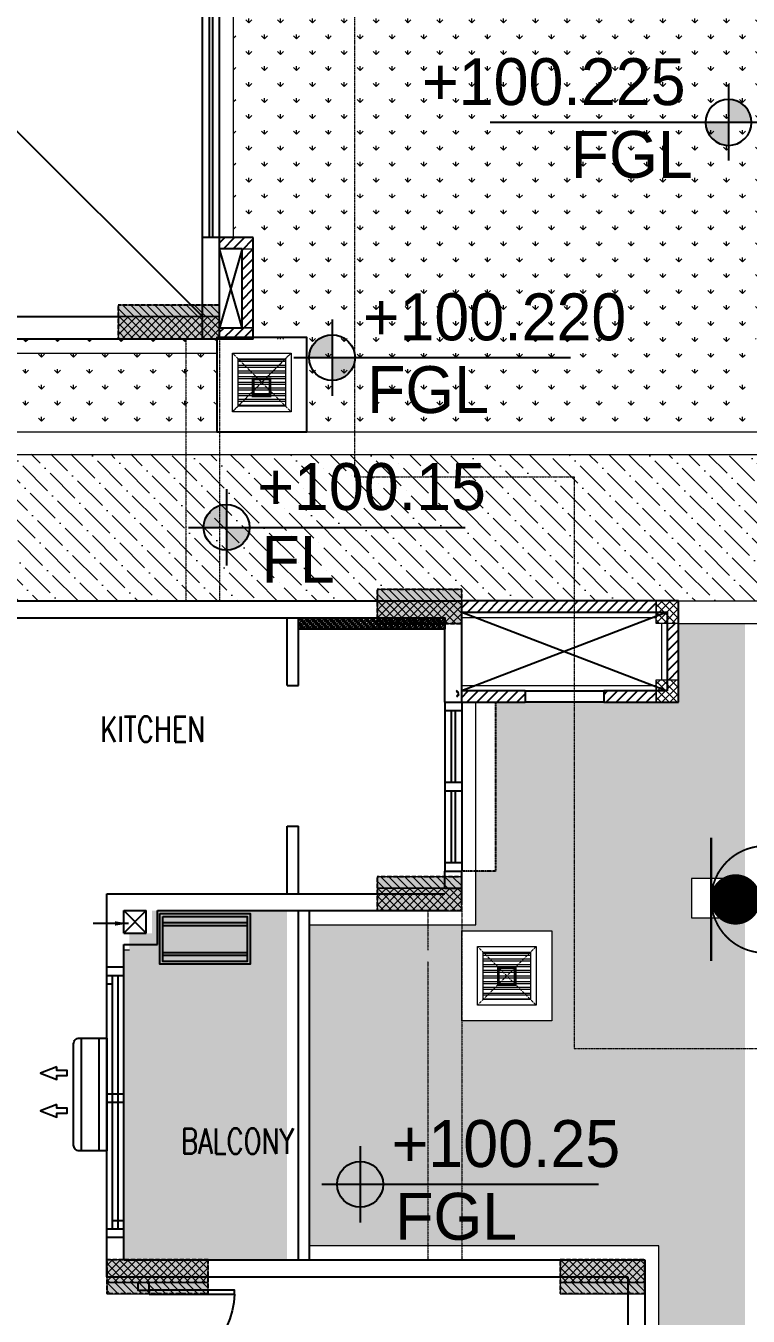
# Model space of a CAD drawing. Header units: millimetres. Extents: x 7964926 to 16080295, y -6277184 to -2986664.
# Drawn here: x 8086192 to 8092604, y -3108610 to -3097155 of the extents above; entities that cross this region are included whole.
import ezdxf

# ---------------------------------------------------------------- set-up
doc = ezdxf.new("R2010")
doc.units = ezdxf.units.MM
doc.header["$LTSCALE"] = 2000
doc.header["$MEASUREMENT"] = 0
for name, pattern in [('( Hidden )', [0.375, 0.25, -0.125]), ('1', [0, 0, 0]), ('AUDIT_D_181231162926-8', [0]), ('DASHED2', [0.375, 0.25, -0.125]), ('HIDDEN', [0.375, 0.25, -0.125])]:
    doc.linetypes.add(name, pattern=pattern)
for name, color, linetype in [('a-AC units', 7, 'Continuous'), ('a-arrow', 8, 'Continuous'), ('a-chajja', 2, 'HIDDEN'), ('a-col', 8, 'DASHED2'), ('a-cutout', 8, 'Continuous'), ('a-door', 8, 'Continuous'), ('a-ele 1', 8, 'Continuous'), ('a-hat col', 252, 'Continuous'), ('a-hatch', 8, 'Continuous'), ('a-hatch wall', 8, 'Continuous'), ('a-railing', 2, 'Continuous'), ('a-stair', 1, 'Continuous'), ('a-text m', 8, 'Continuous'), ('a-wall', 8, 'Continuous'), ('a-window', 8, 'Continuous'), ('L-FL', 7, 'Continuous'), ('PS$Bracket', 8, 'Continuous'), ('S - SECTION-SYB-100', 20, 'Continuous')]:
    doc.layers.add(name, color=color, linetype=linetype)
for name, color, linetype, lineweight in [('L - paving', 9, 'Continuous', 5), ('L-CHAMBERS', 50, 'Continuous', 5), ('L-CORECUT', 4, 'Continuous', 5), ('L-ELE 1', 24, 'Continuous', 20), ('L-ELE 2', 30, 'Continuous', 15), ('L-HATCH-1', 9, 'Continuous', 5), ('L-LIGHT FIXTURE', 6, 'AUDIT_D_181231162926-8', 18), ('L-Lighting', 6, 'Continuous', 35), ('L-Paver 400x400', 250, '1', 13), ('L-SHRUBS', 96, 'Continuous', 18), ('STR-Balcony', 250, 'Continuous', 15), ('STR-Capital', 8, 'Continuous', 15), ('STR-Column', 250, 'Continuous', 15), ('STR-Column Hatch', 250, 'Continuous', 15), ('STR-Podium Beam', 8, 'Continuous', 15), ('STR-RCC Up Stand', 250, 'Continuous', 15)]:
    doc.layers.add(name, color=color, linetype=linetype, lineweight=lineweight)
doc.styles.add('a-100 txt m', font='romans.shx', dxfattribs={"width": 0.75, "height": 300})
doc.styles.add('Century Gothic', font='GOTHIC.TTF')
doc.styles.add('romans', font='romans.shx', dxfattribs={"width": 0.75})
doc.styles.get("Standard").update_dxf_attribs({"font": 'romans.shx', "width": 0.75})
doc.dimstyles.new('a-100 dim s', dxfattribs={"dimscale": 200, "dimtxt": 1, "dimasz": 0.6, "dimexe": 0.4, "dimexo": 0.1, "dimgap": 0.5, "dimtad": 1, "dimdec": 0, "dimzin": 1, "dimdsep": 46, "dimtxsty": 'romans', "dimblk": 'ARCHTICK', "dimcen": 0.09, "dimclrd": 8, "dimclre": 8, "dimclrt": 2, "dimadec": 0, "dimazin": 0, "dimtfac": 1, "dimtdec": 0, "dimtofl": 0, "dimtmove": 2, "dimatfit": 3, "dimfxl": 1, "dimtolj": 1, "dimtzin": 0, "dimlwd": -1, "dimlwe": -1, "dimarcsym": 0})
pattern_1 = [(45, (1424320.437, 166168.526), (-44.1941738, 44.1941738), [])]
pattern_2 = [(0, (5508973.427, -3743846.518), (12.5, 25), [0, -25])]
pattern_3 = [(315, (7590072.237, -588450.35), (35.3553391, 35.3553391), []), (45, (7590072.237, -588450.35), (-35.3553391, 35.3553391), [])]
pattern_4 = [(315, (7593847.237, -596825.35), (35.3553391, 35.3553391), []), (45, (7593847.237, -596825.35), (-35.3553391, 35.3553391), [])]
pattern_5 = [(315, (7590072.237, -596825.35), (35.3553391, 35.3553391), []), (45, (7590072.237, -596825.35), (-35.3553391, 35.3553391), [])]
pattern_6 = [(315, (7592222.237, -593525.35), (35.3553391, 35.3553391), []), (45, (7592222.237, -593525.35), (-35.3553391, 35.3553391), [])]
pattern_7 = [(315, (7592222.237, -590975.35), (35.3553391, 35.3553391), []), (45, (7592222.237, -590975.35), (-35.3553391, 35.3553391), [])]
pattern_8 = [(315, (7698202.187, -602262.335), (35.3553391, 35.3553391), [])]
pattern_9 = [(315, (7700352.187, -604787.335), (35.3553391, 35.3553391), [])]
pattern_10 = [(315, (7700352.187, -607337.335), (35.3553391, 35.3553391), [])]
pattern_11 = [(315, (7698202.187, -610937.335), (35.3553391, 35.3553391), [])]
pattern_12 = [(315, (7701977.187, -610937.335), (35.3553391, 35.3553391), [])]
pattern_13 = [(315, (5577788.427, -3642001.586), (35.3553391, 35.3553391), []), (45, (5577788.427, -3642001.586), (-35.3553391, 35.3553391), [])]
pattern_14 = [(315, (5577787.877, -3643251.586), (35.3553391, 35.3553391), []), (45, (5577787.877, -3643251.586), (-35.3553391, 35.3553391), [])]

# ---------------------------------------------------------------- blocks, each defined once
blk = doc.blocks.new('basement - column')
at = {"layer": 'a-hat col'}
h = blk.add_hatch(color=256, dxfattribs=at)
h.dxf.hatch_style = 1
h.paths.add_polyline_path([(99825, -13574), (98925, -13574), (98925, -13874), (99825, -13874)])
h = blk.add_hatch(color=256, dxfattribs=at)
h.dxf.hatch_style = 1
h.paths.add_polyline_path([(101975, -16099), (101225, -16099), (101225, -16399), (101975, -16399)])
h = blk.add_hatch(color=256, dxfattribs=at)
h.dxf.hatch_style = 1
h.paths.add_polyline_path([(101975, -18649), (101225, -18649), (101225, -18949), (101975, -18949)])
h = blk.add_hatch(color=256, dxfattribs=at)
h.dxf.hatch_style = 1
h.paths.add_polyline_path([(99725, -22049), (98825, -22049), (98825, -22349), (99725, -22349)])
h = blk.add_hatch(color=256, dxfattribs=at)
h.dxf.hatch_style = 1
h.paths.add_polyline_path([(103600, -22049), (102850, -22049), (102850, -22349), (103600, -22349)])
at = {"layer": 'a-col', "linetype": 'DASHED2', "ltscale": 0.001}
for points in [[(98925, -13574), (98925, -13874), (99825, -13874), (99825, -13574)], [(101225, -16099), (101225, -16399), (101975, -16399), (101975, -16099)], [(101225, -18649), (101225, -18949), (101975, -18949), (101975, -18649)], [(98825, -22049), (98825, -22349), (99725, -22349), (99725, -22049)], [(102850, -22049), (102850, -22349), (103600, -22349), (103600, -22049)]]:
    blk.add_lwpolyline(points, close=True, dxfattribs=at)
blk = doc.blocks.new('finish lvl')
h = blk.add_hatch(color=256)
edge = h.paths.add_edge_path()
edge.add_ellipse((0.0378, 0.003), major_axis=(-0.0305, 0.0305), ratio=1, start_angle=-45, end_angle=45)
edge.add_line((-0.0053, 0.003), (0.0378, 0.003))
edge.add_line((0.0378, 0.003), (0.0378, 0.0461))
edge = h.paths.add_edge_path()
edge.add_ellipse((0.0378, 0.003), major_axis=(-0.0305, 0.0305), ratio=1, start_angle=135, end_angle=225)
edge.add_line((0.0809, 0.003), (0.0378, 0.003))
edge.add_line((0.0378, 0.003), (0.0378, -0.0401))
for p, q in [((0.0378, 0.0748), (0.0378, -0.0688)), ((-0.034, 0.003), (0.4857, 0.003))]:
    blk.add_line(p, q)
blk.add_ellipse((0.0378, 0.003), major_axis=(-0.0305, 0.0305), ratio=1, start_param=1.570796326794534, end_param=7.85398163397412)
at = {"layer": 'L-FL'}
for tag, p in [('%%P0.00', (0.1256, 0.0357)), ('FIN.LVL.', (0.1075, -0.103))]:
    blk.add_attdef(tag, p, '', height=0.08, dxfattribs=at)
blk = doc.blocks.new('*U161')
blk.add_line((70, 0), (70, 0))
blk.add_lwpolyline([(795, 100), (795, 859), (830, 859), (830, 100)], close=True)
for points in [[(0, 100), (70, 100), (70, 0), (0, 0)], [(900, 0), (830, 0), (830, 100), (900, 100)]]:
    blk.add_lwpolyline(points)
blk.add_arc((830, 100), 760, 92.6396, 180)
blk = doc.blocks.new('AC IDU')
at = {"color": 8}
for p, q in [((419493, 283872), (419493, 284872)), ((419651, 283872), (419651, 284872))]:
    blk.add_line(p, q, dxfattribs=at)
blk.add_lwpolyline([(419423, 284872), (419668, 284872, -0.414214), (419718, 284822), (419718, 283922, -0.414214), (419668, 283872), (419423, 283872)], format="xyb", close=True, dxfattribs=at)
at = {"color": 252}
for points in [[(419867, 284460), (420012, 284516), (419867, 284573), (419867, 284539), (419776, 284539), (419776, 284494), (419867, 284494)], [(419867, 284126), (420012, 284183), (419867, 284239), (419867, 284205), (419776, 284205), (419776, 284160), (419867, 284160)]]:
    blk.add_lwpolyline(points, close=True, dxfattribs=at)
blk = doc.blocks.new('AC ODU')
at = {"color": 8}
for p, q in [((420369, 284087), (421119, 284087)), ((420369, 284062), (421119, 284062)), ((420369, 283822), (421119, 283822)), ((420369, 283797), (421119, 283797))]:
    blk.add_line(p, q, dxfattribs=at)
for points in [[(420344, 284167), (421144, 284167), (421144, 283717), (420344, 283717)], [(420369, 284142), (421119, 284142), (421119, 283742), (420369, 283742)]]:
    blk.add_lwpolyline(points, close=True, dxfattribs=at)
blk = doc.blocks.new('sd2400')
for p, q in [((0, 150), (2400, 150)), ((75, 150), (75, 0)), ((1200, 150), (1200, 0)), ((1275, 150), (1275, 0)), ((2250, 150), (2250, 100)), ((2325, 150), (2325, 0)), ((0, 0), (2400, 0)), ((75, 100), (2325, 100)), ((75, 50), (2325, 50)), ((150, 100), (150, 0))]:
    blk.add_line(p, q)
blk = doc.blocks.new('_ArchTick')
at = {"color": 0, "linetype": 'ByBlock', "const_width": 0.15}
blk.add_lwpolyline([(-0.5, -0.5), (0.5, 0.5)], dxfattribs=at)
blk = doc.blocks.new('CHAMBERS')
at = {"layer": 'L-Paver 400x400', "true_color": 0x636466}
h = blk.add_hatch(dxfattribs=at)
h.set_pattern_fill('ANSI32', color=251, scale=135, angle=315)
h.set_pattern_definition([(0, (0.48, 1.42), (1e-14, 50.625), []), (0, (17.355, -15.46), (1e-14, 50.625), [])])
h.paths.add_polyline_path([(7999084, -3148058), (7998664, -3148058), (7998664, -3148478), (7999084, -3148478)])
at = {"layer": 'L-CHAMBERS', "color": 42}
for points in [[(7999274, -3148668), (7998474, -3148668), (7998474, -3147868), (7999274, -3147868)], [(7999134, -3148528), (7998614, -3148528), (7998614, -3148008), (7999134, -3148008)], [(7999084, -3148478), (7998664, -3148478), (7998664, -3148058), (7999084, -3148058)]]:
    blk.add_lwpolyline(points, close=True, dxfattribs=at)
at = {"layer": 'L-Paver 400x400', "color": 251, "linetype": '( Hidden )', "ltscale": 0.005, "true_color": 0x636466}
for p, q in [((7998614, -3148008), (7999134, -3148528)), ((7998614, -3148528), (7999134, -3148008))]:
    blk.add_line(p, q, dxfattribs=at)
blk = doc.blocks.new('post top one sided')
at = {"layer": 'L-HATCH-1', "ltscale": 0.1}
h = blk.add_hatch(dxfattribs=at)
h.set_pattern_fill('ANSI31', color=8, scale=0.75)
h.set_pattern_definition([(45, (2008926.81801, -783730.16218), (-0.0662912607362, 0.0662912607362), [])])
h.paths.add_polyline_path([(8035707, -3134921, 1.000003), (8036139, -3134921, 1.000003)])
at = {"layer": 'L-LIGHT FIXTURE', "const_width": 18.8, "elevation": 0}
blk.add_lwpolyline([(8035707, -3134373), (8035707, -3135468)], dxfattribs=at)
at = {"layer": 'L-LIGHT FIXTURE', "const_width": 15, "elevation": 0}
for points in [[(8035707, -3134921, 1.000003), (8036656, -3134921, 3.976835), (8036444, -3135316, 1.671841), (8035707, -3134921, 1.000008)], [(8036139, -3134921, 1.000002), (8035707, -3134921)], [(8036139, -3134921, -1.000002), (8035707, -3134921)]]:
    blk.add_lwpolyline(points, format="xyb", dxfattribs=at)
at = {"layer": 'L-LIGHT FIXTURE'}
blk.add_circle((8036182, -3134921, 0), 475, dxfattribs=at)
blk = doc.blocks.new('block 2')
at = {"layer": 'a-hatch wall'}
h = blk.add_hatch(dxfattribs=at)
h.set_pattern_fill('ANSI31', color=256, scale=500)
h.set_pattern_definition(pattern_1)
h.paths.add_polyline_path([(8165794, -2862380), (8165494, -2862380), (8165494, -2862480), (8165694, -2862480), (8165694, -2863180), (8165494, -2863180), (8165494, -2863280), (8165794, -2863280)])
h = blk.add_hatch(dxfattribs=at)
h.set_pattern_fill('ANSI31', color=256, scale=500)
h.set_pattern_definition(pattern_1)
h.paths.add_polyline_path([(8169369, -2865605), (8167644, -2865605), (8167644, -2865705), (8169369, -2865705)])
h.paths.add_polyline_path([(8169369, -2866405), (8168906, -2866405), (8168906, -2866505), (8169369, -2866505)])
h.paths.add_polyline_path([(8168206, -2866405), (8167644, -2866405), (8167644, -2866505), (8167944, -2866505), (8168206, -2866505)])
h.paths.add_polyline_path([(8169569, -2865805), (8169469, -2865805), (8169469, -2866305), (8169569, -2866305)])
h = blk.add_hatch(dxfattribs=at)
h.set_pattern_fill('ANSI37', color=256, scale=300)
h.set_pattern_definition([(45, (1424080.5, 166168.526), (-26.5165043, 26.5165043), []), (135, (1424080.5, 166168.526), (-26.5165043, -26.5165043), [])])
h.paths.add_polyline_path([(8166194, -2865755), (8167494, -2865755), (8167494, -2865855), (8166194, -2865855)])
at = {"layer": 'a-chajja', "ltscale": 0.005}
blk.add_lwpolyline([(8167644, -2866505), (8167944, -2866505), (8167944, -2868005), (8167644, -2868005)], dxfattribs=at)
at = {"layer": 'a-cutout', "linetype": 'HIDDEN', "ltscale": 1000}
for p, q in [((8165344, -2863080), (8156594, -2854355)), ((8167644, -2865705), (8169469, -2866405)), ((8169469, -2865705), (8167644, -2866405))]:
    blk.add_line(p, q, dxfattribs=at)
at = {"layer": 'a-door'}
blk.add_line((8168556, -2866405), (8168556, -2866405), dxfattribs=at)
for points in [[(8168206, -2866405), (8168906, -2866405)], [(8168906, -2866505), (8168206, -2866505)]]:
    blk.add_lwpolyline(points, dxfattribs=at)
at = {"layer": 'a-ele 1'}
for p, q in [((8166094, -2866355), (8166094, -2865755)), ((8166194, -2866355), (8166194, -2865755)), ((8166094, -2866355), (8166194, -2866355)), ((8166094, -2867605), (8166194, -2867605)), ((8166094, -2868205), (8166094, -2867605)), ((8166194, -2868205), (8166194, -2867605)), ((8164844, -2868555), (8164644, -2868355)), ((8164844, -2868355), (8164644, -2868555))]:
    blk.add_line(p, q, dxfattribs=at)
at = {"layer": 'a-hatch'}
blk.add_lwpolyline([(8166194, -2865755), (8167494, -2865755), (8167494, -2865855), (8166194, -2865855)], close=True, dxfattribs=at)
at = {"layer": 'a-railing'}
for p, q in [((8166194, -2871455), (8166194, -2868355)), ((8166294, -2871455), (8166294, -2868355))]:
    blk.add_line(p, q, dxfattribs=at)
at = {"layer": 'a-stair', "color": 8}
for p, q in [((8165694, -2863180), (8165494, -2862480)), ((8165694, -2862480), (8165494, -2863180))]:
    blk.add_line(p, q, dxfattribs=at)
at = {"layer": 'a-wall'}
for p, q in [((8165344, -2863280), (8165344, -2862380)), ((8165794, -2862380), (8165344, -2862380)), ((8165494, -2863280), (8165494, -2862380)), ((8165794, -2863280), (8165794, -2862380)), ((8165694, -2862480), (8165494, -2862480)), ((8165694, -2863180), (8165694, -2862480)), ((8159944, -2863080), (8164594, -2863080)), ((8165494, -2863180), (8165694, -2863180)), ((8160144, -2863280), (8165494, -2863280)), ((8165494, -2863280), (8165794, -2863280)), ((8162894, -2865605), (8167644, -2865605)), ((8167644, -2866505), (8167644, -2865605)), ((8169569, -2865605), (8167644, -2865605)), ((8169569, -2866505), (8169569, -2865605)), ((8163044, -2865755), (8167494, -2865755)), ((8167494, -2866505), (8167494, -2865755)), ((8167644, -2865705), (8169469, -2865705)), ((8169469, -2865705), (8169469, -2866405)), ((8168206, -2866405), (8167644, -2866405)), ((8168206, -2866405), (8168206, -2866505)), ((8169469, -2866405), (8168906, -2866405)), ((8168906, -2866405), (8168906, -2866505)), ((8167494, -2866505), (8167644, -2866505)), ((8167644, -2866505), (8168206, -2866505)), ((8168906, -2866505), (8169569, -2866505)), ((8167494, -2868005), (8167494, -2868005)), ((8167494, -2868005), (8167644, -2868005)), ((8167494, -2868155), (8167494, -2868005)), ((8167644, -2868155), (8167644, -2868005)), ((8167494, -2868155), (8167494, -2868155)), ((8167494, -2868155), (8167644, -2868155)), ((8167644, -2868305), (8167644, -2868155)), ((8164494, -2868205), (8167494, -2868205)), ((8164494, -2868855), (8164494, -2868205)), ((8164644, -2868355), (8164844, -2868355)), ((8164644, -2868555), (8164644, -2868355)), ((8164844, -2868555), (8164844, -2868355)), ((8164944, -2868355), (8167494, -2868355)), ((8164944, -2868655), (8164944, -2868355)), ((8167644, -2868355), (8167644, -2868355)), ((8164644, -2868555), (8164844, -2868555)), ((8164644, -2868855), (8164644, -2868655)), ((8164644, -2868655), (8164944, -2868655)), ((8164494, -2868855), (8164644, -2868855)), ((8164494, -2871605), (8164494, -2871255)), ((8164494, -2871255), (8164644, -2871255)), ((8164644, -2871455), (8164644, -2871255)), ((8164644, -2871455), (8169269, -2871455)), ((8169269, -2871455), (8169269, -2872205)), ((8164494, -2871605), (8169119, -2871605)), ((8169119, -2871605), (8169119, -2872205))]:
    blk.add_line(p, q, dxfattribs=at)
at = {"layer": 'a-window'}
for p, q in [((8165344, -2862380), (8165344, -2855055)), ((8165404, -2862380), (8165404, -2855055)), ((8165434, -2862380), (8165434, -2855055)), ((8165494, -2862380), (8165494, -2855055)), ((8167494, -2866505), (8167494, -2868005)), ((8167644, -2866580), (8167494, -2866580)), ((8167551, -2866580), (8167551, -2867218)), ((8167586, -2866580), (8167586, -2867218)), ((8167644, -2866505), (8167644, -2868005)), ((8167644, -2867218), (8167494, -2867218)), ((8167644, -2867218), (8167644, -2867293)), ((8167644, -2867293), (8167494, -2867293)), ((8167551, -2867293), (8167551, -2867930)), ((8167586, -2867293), (8167586, -2867930)), ((8167644, -2867930), (8167494, -2867930))]:
    blk.add_line(p, q, dxfattribs=at)
at = {"layer": 'a-AC units'}
blk.add_blockref('AC ODU', (7744621, -3152548), dxfattribs=at)
at = {"layer": 'a-AC units', "rotation": 179.9999999998773}
blk.add_blockref('AC IDU', (8583917, -2585615), dxfattribs=at)
at = {"layer": 'a-door', "rotation": 90}
blk.add_blockref('sd2400', (8164644, -2871255), dxfattribs=at)
at = {"layer": 'a-door', "xscale": -1, "rotation": 270}
blk.add_blockref('*U161', (8164769, -2872555), dxfattribs=at)
at = {"layer": 'a-arrow'}
blk.add_leader([(8164685, -2868469), (8164372, -2868469)], dimstyle='a-100 dim s', override={"dimgap": 0.5, "dimtad": 0}, dxfattribs=at)

msp = doc.modelspace()

# ---------------------------------------------------------------- hatches: boundary and pattern name
at = {"layer": 'a-hatch wall'}
h = msp.add_hatch(dxfattribs=at)
h.set_pattern_fill('ANSI37', color=256, scale=300)
h.set_pattern_definition([(45, (1346497.907, -70486.104), (-26.5165043, 26.5165043), []), (135, (1346497.907, -70486.104), (-26.5165043, -26.5165043), [])])
h.paths.add_polyline_path([(8088611.1, -3102410), (8089911.1, -3102410), (8089911.1, -3102510), (8088611.1, -3102510)])
at = {"layer": 'L - paving'}
h = msp.add_hatch(dxfattribs=at)
h.set_pattern_fill('ANSI36', color=256, scale=1000, angle=90)
h.set_pattern_definition([(135, (0.13, -1e-05), (-243.067956, 66.2912607), [312.5, -62.5, 0, -62.5])])
edge = h.paths.add_edge_path()
edge.add_line((8084426.3, -3102264.1), (8085311.2, -3102264.1))
edge.add_line((8085311.2, -3102264.1), (8085311.2, -3102160))
edge.add_line((8085311.2, -3102160), (8086061.2, -3102160))
edge.add_line((8086061.2, -3102160), (8086061.2, -3102260))
edge.add_line((8086061.2, -3102260), (8089311.2, -3102260))
edge.add_line((8089311.2, -3102260), (8089311.2, -3102160))
edge.add_line((8089311.2, -3102160), (8090061.2, -3102160))
edge.add_line((8090061.2, -3102160), (8090061.2, -3102260))
edge.add_line((8090061.2, -3102260), (8091986.3, -3102260))
edge.add_line((8091986.3, -3102260), (8092678.9, -3102260))
edge.add_line((8092701.2, -3102260), (8092701.2, -3100960))
edge.add_line((8092687.2, -3100960), (8083411.3, -3100957.9))
edge.add_line((8083411.3, -3100957.9), (8083411.3, -3102262))
edge.add_line((8083411.3, -3102262), (8084296.3, -3102264.1))
edge.add_arc((8084361.3, -3102264.1), 65, 180.06644, 359.93356)
at = {"layer": 'L-Paver 400x400', "true_color": 0x636466}
h = msp.add_hatch(dxfattribs=at)
h.set_pattern_fill('ANSI32', color=251, scale=135, angle=315)
h.set_pattern_definition([(0, (89412.44, 47948.803), (1e-14, 50.625), []), (0, (89429.317, 47931.93), (1e-14, 50.625), [])])
h.paths.add_polyline_path([(8088496.2, -3100110.3), (8088076.2, -3100110.3), (8088076.2, -3100530.3), (8088496.2, -3100530.3)])
at = {"layer": 'L-SHRUBS'}
h = msp.add_hatch(dxfattribs=at)
h.set_pattern_fill('GRASS', color=256, scale=200)
h.paths.add_polyline_path([(8089982.6, -3096265.7), (8089982.6, -3095467.1), (8090782.6, -3095467.1), (8090782.6, -3096265.7)])
h.paths.add_polyline_path([(8092101.4, -3092149.1), (8092101.4, -3091799.1), (8092451.4, -3091799.1), (8092451.4, -3092149.1)])
edge = h.paths.add_edge_path()
edge.add_arc((8090399.3, -3092461.1), 2301.9, 0.02834, 91.43236)
edge.add_line((8090341.8, -3090160), (8090276.2, -3090160))
edge.add_line((8090276.2, -3090160), (8088151.2, -3090160))
edge.add_line((8088151.2, -3090160), (8088151.2, -3091710))
edge.add_line((8088151.2, -3091710), (8088211.3, -3091710))
edge.add_line((8088211.3, -3091710), (8088211.3, -3092610))
edge.add_line((8088211.3, -3092610), (8088036.1, -3092610))
edge.add_line((8088036.1, -3092610), (8088036.1, -3099035))
edge.add_line((8088036.1, -3099035), (8088211.3, -3099035))
edge.add_line((8088211.3, -3099035), (8088211.3, -3099935))
edge.add_line((8088211.3, -3099935), (8092701.2, -3099935))
edge.add_line((8092701.2, -3099935), (8092701.2, -3092460))
h = msp.add_hatch(dxfattribs=at)
h.set_pattern_fill('GRASS', color=256, scale=200)
h.paths.add_polyline_path([(8087886.2, -3100760), (8087886.2, -3099935), (8087011.2, -3099935), (8082561.3, -3099935), (8082561.3, -3102270.9), (8083211.3, -3102249.1), (8083211.3, -3100760)])
h.paths.add_polyline_path([(8088686.2, -3099935), (8088686.2, -3100760), (8092576.2, -3100760), (8092576.2, -3099935)])
h = msp.add_hatch(dxfattribs=at)
h.set_pattern_fill('GRASS', color=256, scale=200)
h.paths.add_polyline_path([(8083565.1, -3113844.9), (8083565.1, -3113046.3), (8084365.1, -3113046.3), (8084365.1, -3113844.9)])
h.paths.add_polyline_path([(8090862.2, -3105189.5), (8090862.2, -3105988.1), (8090062.2, -3105988.1), (8090062.2, -3105189.5)])
h.paths.add_polyline_path([(8092101.4, -3105074.1), (8092101.4, -3104724.1), (8092451.4, -3104724.1), (8092451.4, -3105074.1)])
h.paths.add_polyline_path([(8090186.1, -3104660), (8090186, -3105135), (8088711.3, -3105135), (8088711.3, -3107985), (8091811, -3107985), (8091811.1, -3108860), (8091986.3, -3108860), (8091986.3, -3109560), (8091686.3, -3109560), (8091686.3, -3111060), (8091986.3, -3111060), (8091986.3, -3111960), (8091686.3, -3111960), (8091686.2, -3111960), (8091686.2, -3111960), (8090936.3, -3111960), (8090936.3, -3112085), (8089436.3, -3112085), (8089436.3, -3112085), (8082936.1, -3112085), (8082936.2, -3113584.9), (8082936.2, -3113585), (8082936.2, -3114635), (8082936.2, -3114585), (8083286.3, -3114585), (8083886.3, -3114585), (8084511.3, -3114585), (8085261.3, -3114585), (8085261.3, -3113010), (8085379.2, -3113010), (8092576.2, -3113010), (8092576.2, -3109405.2), (8092575.2, -3109404.1), (8092574.3, -3109403.1), (8092573.4, -3109402), (8092572.4, -3109400.9), (8092571.5, -3109399.8), (8092570.7, -3109398.7), (8092569.8, -3109397.6), (8092568.9, -3109396.5), (8092568.1, -3109395.3), (8092567.2, -3109394.2), (8092566.4, -3109393), (8092565.6, -3109391.9), (8092564.8, -3109390.7), (8092564, -3109389.5), (8092563.2, -3109388.3), (8092562.5, -3109387.1), (8092561.7, -3109385.9), (8092561, -3109384.7), (8092560.3, -3109383.5), (8092559.6, -3109382.3), (8092558.9, -3109381), (8092558.2, -3109379.8), (8092557.6, -3109378.5), (8092556.9, -3109377.2), (8092556.3, -3109376), (8092555.7, -3109374.7), (8092555.1, -3109373.4), (8092554.5, -3109372.1), (8092553.9, -3109370.8), (8092553.4, -3109369.5), (8092552.8, -3109368.2), (8092552.3, -3109366.9), (8092551.8, -3109365.5), (8092551.3, -3109364.2), (8092550.8, -3109362.9), (8092550.4, -3109361.5), (8092549.9, -3109360.2), (8092549.5, -3109358.8), (8092549.1, -3109357.5), (8092548.7, -3109356.1), (8092548.3, -3109354.8), (8092547.9, -3109353.4), (8092547.6, -3109352), (8092547.2, -3109350.6), (8092546.9, -3109349.2), (8092546.6, -3109347.9), (8092546.3, -3109346.5), (8092546.1, -3109345.1), (8092545.8, -3109343.7), (8092545.6, -3109342.3), (8092545.3, -3109340.9), (8092545.1, -3109339.5), (8092545, -3109338.1), (8092544.8, -3109336.7), (8092544.6, -3109335.2), (8092544.5, -3109333.8), (8092544.4, -3109332.4), (8092544.3, -3109331), (8092544.2, -3109329.6), (8092544.1, -3109328.2), (8092544, -3109326.8), (8092544, -3109325.3), (8092544, -3109323.9), (8092544, -3109322.5), (8092544, -3109321.1), (8092544, -3109319.7), (8092544, -3109318.2), (8092544.1, -3109316.8), (8092544.2, -3109315.4), (8092544.3, -3109314), (8092544.4, -3109312.6), (8092544.5, -3109311.2), (8092544.6, -3109309.8), (8092544.8, -3109308.3), (8092545, -3109306.9), (8092545.1, -3109305.5), (8092545.3, -3109304.1), (8092545.6, -3109302.7), (8092545.8, -3109301.3), (8092546.1, -3109299.9), (8092546.3, -3109298.5), (8092546.6, -3109297.1), (8092546.9, -3109295.8), (8092547.2, -3109294.4), (8092547.6, -3109293), (8092547.9, -3109291.6), (8092548.3, -3109290.2), (8092548.7, -3109288.9), (8092549.1, -3109287.5), (8092549.5, -3109286.2), (8092549.9, -3109284.8), (8092550.4, -3109283.5), (8092550.8, -3109282.1), (8092551.3, -3109280.8), (8092551.8, -3109279.5), (8092552.3, -3109278.1), (8092552.8, -3109276.8), (8092553.4, -3109275.5), (8092553.9, -3109274.2), (8092554.5, -3109272.9), (8092555.1, -3109271.6), (8092555.7, -3109270.3), (8092556.3, -3109269), (8092556.9, -3109267.8), (8092557.6, -3109266.5), (8092558.2, -3109265.2), (8092558.9, -3109264), (8092559.6, -3109262.7), (8092560.3, -3109261.5), (8092561, -3109260.3), (8092561.7, -3109259.1), (8092562.5, -3109257.9), (8092563.2, -3109256.7), (8092564, -3109255.5), (8092564.8, -3109254.3), (8092565.6, -3109253.1), (8092566.4, -3109252), (8092567.2, -3109250.8), (8092568.1, -3109249.7), (8092568.9, -3109248.5), (8092569.8, -3109247.4), (8092570.7, -3109246.3), (8092571.5, -3109245.2), (8092572.4, -3109244.1), (8092573.4, -3109243), (8092574.3, -3109241.9), (8092575.2, -3109240.9), (8092576.2, -3109239.8), (8092576.2, -3102460), (8091986.3, -3102460), (8091986.3, -3103160), (8090361.3, -3103160), (8090361.3, -3104660)])
at = {"layer": 'STR-Balcony', "linetype": 'Continuous'}
h = msp.add_hatch(dxfattribs=at)
h.set_pattern_fill('DOTS', color=256, scale=400, style=0)
h.set_pattern_definition(pattern_2)
h.paths.add_polyline_path([(8087311.1, -3105210), (8087111.1, -3105210), (8087111.1, -3105360), (8087061.1, -3105360), (8087061.1, -3108110), (8088511.1, -3108110), (8088511.1, -3105010), (8087311.1, -3105010)])
h = msp.add_hatch(dxfattribs=at)
h.set_pattern_fill('DOTS', color=256, scale=400, style=0)
h.set_pattern_definition(pattern_2)
h.paths.add_polyline_path([(8087311.1, -3105210), (8087111.1, -3105210), (8087111.1, -3105360), (8087061.1, -3105360), (8087061.1, -3108110), (8088511.1, -3108110), (8088511.1, -3105010), (8087311.1, -3105010)])
at = {"layer": 'STR-Column Hatch'}
h = msp.add_hatch(dxfattribs=at)
h.set_pattern_fill('ANSI31', color=250, scale=400, angle=-90)
h.set_pattern_definition(pattern_8)
h.paths.add_polyline_path([(8087011.1, -3099635), (8087011.1, -3099735), (8087911.1, -3099735), (8087911.1, -3099635)])
h = msp.add_hatch(dxfattribs=at)
h.set_pattern_fill('ANSI31', color=250, scale=400, angle=-90)
h.set_pattern_definition(pattern_8)
h.paths.add_polyline_path([(8087011.1, -3099635), (8087011.1, -3099735), (8087911.1, -3099735), (8087911.1, -3099635)])
h = msp.add_hatch(dxfattribs=at)
h.set_pattern_fill('ANSI37', color=250, scale=400, angle=-90)
h.set_pattern_definition(pattern_3)
h.paths.add_polyline_path([(8087011.1, -3099735), (8087011.1, -3099935), (8087911.1, -3099935), (8087911.1, -3099735)])
h = msp.add_hatch(dxfattribs=at)
h.set_pattern_fill('ANSI37', color=250, scale=400, angle=-90)
h.set_pattern_definition(pattern_3)
h.paths.add_polyline_path([(8087011.1, -3099735), (8087011.1, -3099935), (8087911.1, -3099935), (8087911.1, -3099735)])
h = msp.add_hatch(dxfattribs=at)
h.set_pattern_fill('ANSI37', color=250, scale=400, angle=-90)
h.set_pattern_definition(pattern_3)
h.paths.add_polyline_path([(8087011.1, -3099735), (8087011.1, -3099935), (8087911.1, -3099935), (8087911.1, -3099735)])
h = msp.add_hatch(dxfattribs=at)
h.set_pattern_fill('ANSI37', color=250, scale=400, angle=-90)
h.set_pattern_definition(pattern_3)
h.paths.add_polyline_path([(8087011.1, -3099735), (8087011.1, -3099935), (8087911.1, -3099935), (8087911.1, -3099735)])
h = msp.add_hatch(dxfattribs=at)
h.set_pattern_fill('ANSI31', color=250, scale=400, angle=-90)
h.set_pattern_definition(pattern_9)
h.paths.add_polyline_path([(8089311.1, -3102160), (8089311.1, -3102260), (8090061.1, -3102260), (8090061.1, -3102160)])
h = msp.add_hatch(dxfattribs=at)
h.set_pattern_fill('ANSI31', color=250, scale=400, angle=-90)
h.set_pattern_definition(pattern_9)
h.paths.add_polyline_path([(8089311.1, -3102160), (8089311.1, -3102260), (8090061.1, -3102260), (8090061.1, -3102160)])
h = msp.add_hatch(dxfattribs=at)
h.set_pattern_fill('ANSI37', color=250, scale=400, angle=-90)
h.set_pattern_definition(pattern_7)
h.paths.add_polyline_path([(8089311.1, -3102260), (8089311.1, -3102460), (8090061.1, -3102460), (8090061.1, -3102260)])
h = msp.add_hatch(dxfattribs=at)
h.set_pattern_fill('ANSI37', color=250, scale=400, angle=-90)
h.set_pattern_definition(pattern_7)
h.paths.add_polyline_path([(8089311.1, -3102260), (8089311.1, -3102460), (8090061.1, -3102460), (8090061.1, -3102260)])
h = msp.add_hatch(dxfattribs=at)
h.set_pattern_fill('ANSI37', color=250, scale=400, angle=-90)
h.set_pattern_definition(pattern_7)
h.paths.add_polyline_path([(8089311.1, -3102260), (8089311.1, -3102460), (8090061.1, -3102460), (8090061.1, -3102260)])
h = msp.add_hatch(dxfattribs=at)
h.set_pattern_fill('ANSI37', color=250, scale=400, angle=-90)
h.set_pattern_definition(pattern_7)
h.paths.add_polyline_path([(8089311.1, -3102260), (8089311.1, -3102460), (8090061.1, -3102460), (8090061.1, -3102260)])
h = msp.add_hatch(dxfattribs=at)
h.set_pattern_fill('ANSI37', color=250, scale=400, angle=-90)
h.set_pattern_definition(pattern_13)
h.paths.add_polyline_path([(8091786.1, -3102260), (8091986.1, -3102260), (8091986.1, -3102460), (8091786.1, -3102460)])
h = msp.add_hatch(dxfattribs=at)
h.set_pattern_fill('ANSI37', color=250, scale=400, angle=-90)
h.set_pattern_definition(pattern_13)
h.paths.add_polyline_path([(8091786.1, -3102260), (8091986.1, -3102260), (8091986.1, -3102460), (8091786.1, -3102460)])
h = msp.add_hatch(dxfattribs=at)
h.set_pattern_fill('ANSI37', color=250, scale=400, angle=-90)
h.set_pattern_definition(pattern_14)
h.paths.add_polyline_path([(8091786.1, -3102960), (8091986.1, -3102960), (8091986.1, -3103160), (8091786.1, -3103160)])
h = msp.add_hatch(dxfattribs=at)
h.set_pattern_fill('ANSI37', color=250, scale=400, angle=-90)
h.set_pattern_definition(pattern_14)
h.paths.add_polyline_path([(8091786.1, -3102960), (8091986.1, -3102960), (8091986.1, -3103160), (8091786.1, -3103160)])
h = msp.add_hatch(dxfattribs=at)
h.set_pattern_fill('ANSI31', color=250, scale=400, angle=-90)
h.set_pattern_definition(pattern_10)
h.paths.add_polyline_path([(8089311.1, -3104710), (8089311.1, -3104810), (8090061.1, -3104810), (8090061.1, -3104710)])
h = msp.add_hatch(dxfattribs=at)
h.set_pattern_fill('ANSI31', color=250, scale=400, angle=-90)
h.set_pattern_definition(pattern_10)
h.paths.add_polyline_path([(8089311.1, -3104710), (8089311.1, -3104810), (8090061.1, -3104810), (8090061.1, -3104710)])
h = msp.add_hatch(dxfattribs=at)
h.set_pattern_fill('ANSI37', color=250, scale=400, angle=-90)
h.set_pattern_definition(pattern_6)
h.paths.add_polyline_path([(8089311.1, -3104810), (8089311.1, -3105010), (8090061.1, -3105010), (8090061.1, -3104810)])
h = msp.add_hatch(dxfattribs=at)
h.set_pattern_fill('ANSI37', color=250, scale=400, angle=-90)
h.set_pattern_definition(pattern_6)
h.paths.add_polyline_path([(8089311.1, -3104810), (8089311.1, -3105010), (8090061.1, -3105010), (8090061.1, -3104810)])
h = msp.add_hatch(dxfattribs=at)
h.set_pattern_fill('ANSI37', color=250, scale=400, angle=-90)
h.set_pattern_definition(pattern_6)
h.paths.add_polyline_path([(8089311.1, -3104810), (8089311.1, -3105010), (8090061.1, -3105010), (8090061.1, -3104810)])
h = msp.add_hatch(dxfattribs=at)
h.set_pattern_fill('ANSI37', color=250, scale=400, angle=-90)
h.set_pattern_definition(pattern_6)
h.paths.add_polyline_path([(8089311.1, -3104810), (8089311.1, -3105010), (8090061.1, -3105010), (8090061.1, -3104810)])
h = msp.add_hatch(dxfattribs=at)
h.set_pattern_fill('ANSI37', color=250, scale=400, angle=-90)
h.set_pattern_definition(pattern_5)
h.paths.add_polyline_path([(8086911.1, -3108110), (8086911.1, -3108310), (8087811.1, -3108310), (8087811.1, -3108110)])
h = msp.add_hatch(dxfattribs=at)
h.set_pattern_fill('ANSI37', color=250, scale=400, angle=-90)
h.set_pattern_definition(pattern_5)
h.paths.add_polyline_path([(8086911.1, -3108110), (8086911.1, -3108310), (8087811.1, -3108310), (8087811.1, -3108110)])
h = msp.add_hatch(dxfattribs=at)
h.set_pattern_fill('ANSI37', color=250, scale=400, angle=-90)
h.set_pattern_definition(pattern_5)
h.paths.add_polyline_path([(8086911.1, -3108110), (8086911.1, -3108310), (8087811.1, -3108310), (8087811.1, -3108110)])
h = msp.add_hatch(dxfattribs=at)
h.set_pattern_fill('ANSI37', color=250, scale=400, angle=-90)
h.set_pattern_definition(pattern_5)
h.paths.add_polyline_path([(8086911.1, -3108110), (8086911.1, -3108310), (8087811.1, -3108310), (8087811.1, -3108110)])
h = msp.add_hatch(dxfattribs=at)
h.set_pattern_fill('ANSI37', color=250, scale=400, angle=-90)
h.set_pattern_definition(pattern_4)
h.paths.add_polyline_path([(8090936.1, -3108110), (8090936.1, -3108310), (8091686.1, -3108310), (8091686.1, -3108110)])
h = msp.add_hatch(dxfattribs=at)
h.set_pattern_fill('ANSI37', color=250, scale=400, angle=-90)
h.set_pattern_definition(pattern_4)
h.paths.add_polyline_path([(8090936.1, -3108110), (8090936.1, -3108310), (8091686.1, -3108310), (8091686.1, -3108110)])
h = msp.add_hatch(dxfattribs=at)
h.set_pattern_fill('ANSI37', color=250, scale=400, angle=-90)
h.set_pattern_definition(pattern_4)
h.paths.add_polyline_path([(8090936.1, -3108110), (8090936.1, -3108310), (8091686.1, -3108310), (8091686.1, -3108110)])
h = msp.add_hatch(dxfattribs=at)
h.set_pattern_fill('ANSI37', color=250, scale=400, angle=-90)
h.set_pattern_definition(pattern_4)
h.paths.add_polyline_path([(8090936.1, -3108110), (8090936.1, -3108310), (8091686.1, -3108310), (8091686.1, -3108110)])
h = msp.add_hatch(dxfattribs=at)
h.set_pattern_fill('ANSI31', color=250, scale=400, angle=-90)
h.set_pattern_definition(pattern_11)
h.paths.add_polyline_path([(8086911.1, -3108310), (8086911.1, -3108410), (8087811.1, -3108410), (8087811.1, -3108310)])
h = msp.add_hatch(dxfattribs=at)
h.set_pattern_fill('ANSI31', color=250, scale=400, angle=-90)
h.set_pattern_definition(pattern_11)
h.paths.add_polyline_path([(8086911.1, -3108310), (8086911.1, -3108410), (8087811.1, -3108410), (8087811.1, -3108310)])
h = msp.add_hatch(dxfattribs=at)
h.set_pattern_fill('ANSI31', color=250, scale=400, angle=-90)
h.set_pattern_definition(pattern_12)
h.paths.add_polyline_path([(8090936.1, -3108310), (8090936.1, -3108410), (8091686.1, -3108410), (8091686.1, -3108310)])
h = msp.add_hatch(dxfattribs=at)
h.set_pattern_fill('ANSI31', color=250, scale=400, angle=-90)
h.set_pattern_definition(pattern_12)
h.paths.add_polyline_path([(8090936.1, -3108310), (8090936.1, -3108410), (8091686.1, -3108410), (8091686.1, -3108310)])

# ---------------------------------------------------------------- linework, layer by layer
at = {"layer": 'L-CHAMBERS', "color": 42}
for points in [[(8088686.2, -3100760), (8087886.2, -3100760), (8087886.2, -3099920.3), (8088686.2, -3099920.3)], [(8088546.2, -3100580.3), (8088026.2, -3100580.3), (8088026.2, -3100060.3), (8088546.2, -3100060.3)], [(8088496.2, -3100530.3), (8088076.2, -3100530.3), (8088076.2, -3100110.3), (8088496.2, -3100110.3)]]:
    msp.add_lwpolyline(points, close=True, dxfattribs=at)
at = {"layer": 'L-CORECUT', "const_width": 25}
for points in [[(8088210.2, -3100290), (8088360.2, -3100290), (8088360.2, -3100440), (8088210.2, -3100440)], [(8088210.2, -3100290), (8088360.2, -3100290), (8088360.2, -3100440), (8088210.2, -3100440)], [(8090386.2, -3105516), (8090536.2, -3105516), (8090536.2, -3105666), (8090386.2, -3105666)], [(8090386.2, -3105516), (8090536.2, -3105516), (8090536.2, -3105666), (8090386.2, -3105666)]]:
    msp.add_lwpolyline(points, close=True, dxfattribs=at)
at = {"layer": 'L-ELE 1'}
for p, q in [((8083411.3, -3100960), (8092901.2, -3100960)), ((8091986.3, -3102260), (8092901.2, -3102260))]:
    msp.add_line(p, q, dxfattribs=at)
at = {"layer": 'L-ELE 2'}
for p, q in [((8088036.1, -3099035), (8088036.1, -3092610)), ((8083211.3, -3100760), (8092701.2, -3100760)), ((8091986.3, -3102460), (8092701.2, -3102460))]:
    msp.add_line(p, q, dxfattribs=at)
for points in [[(8082561.3, -3099935), (8087911.1, -3099935)], [(8082561.3, -3100060), (8087885.2, -3100060)], [(8088711.1, -3105010), (8090061.1, -3105010), (8090061.3, -3103160)], [(8088711.1, -3105135), (8090186, -3105135), (8090186.3, -3103160)], [(8091811.3, -3111060), (8091811, -3107985), (8088711.3, -3107985)], [(8091686.3, -3111060), (8091686.1, -3108110), (8088711.3, -3108110)]]:
    msp.add_lwpolyline(points, dxfattribs=at)
msp.add_lwpolyline([(8092101.4, -3105074.1), (8092451.4, -3105074.1), (8092451.4, -3104724.1), (8092101.4, -3104724.1)], close=True, dxfattribs=at)
at = {"layer": 'L-Paver 400x400', "color": 251, "linetype": '( Hidden )', "ltscale": 0.005, "true_color": 0x636466}
for p, q in [((8088026.2, -3100060.3), (8088546.2, -3100580.3)), ((8088026.2, -3100580.3), (8088546.2, -3100060.3))]:
    msp.add_line(p, q, dxfattribs=at)
at = {"layer": 'PS$Bracket', "linetype": 'ByBlock', "ltscale": 0.2}
for p, q in [((8090036.4, -3103074.7, 0), (8090016.4, -3103054.7, 0)), ((8090036.4, -3103074.7, 0), (8090016.4, -3103054.7, 0)), ((8090036.4, -3103084.9, 0), (8090016.4, -3103064.9, 0)), ((8090036.4, -3103084.9, 0), (8090016.4, -3103064.9, 0)), ((8090036.4, -3103084.9, 0), (8090016.4, -3103104.9, 0)), ((8090036.4, -3103084.9, 0), (8090016.4, -3103104.9, 0)), ((8090036.4, -3103094.7, 0), (8090016.4, -3103114.7, 0)), ((8090036.4, -3103094.7, 0), (8090016.4, -3103114.7, 0))]:
    msp.add_line(p, q, dxfattribs=at)
at = {"layer": 'S - SECTION-SYB-100'}
msp.add_lwpolyline([(8087886.2, -3100760), (8088686.2, -3100760), (8088686.2, -3099920.3), (8087886.2, -3099920.3)], close=True, dxfattribs=at)
at = {"layer": 'STR-Balcony', "linetype": 'Continuous'}
msp.add_lwpolyline([(8087111.1, -3105360), (8087061.1, -3105360), (8087061.1, -3108110)], dxfattribs=at)
msp.add_lwpolyline([(8087111.1, -3105360), (8087061.1, -3105360), (8087061.1, -3108110)], dxfattribs=at)
at = {"layer": 'STR-Capital', "linetype": 'HIDDEN', "ltscale": 0.005}
for p, q in [((8089111.1, -3087360), (8089111.1, -3101160)), ((8089111.1, -3087360), (8089111.1, -3101160)), ((8089111.1, -3101160), (8091061.1, -3101160)), ((8089111.1, -3101160), (8091061.1, -3101160)), ((8091061.1, -3101160), (8091061.1, -3106235)), ((8091061.1, -3101160), (8091061.1, -3106235))]:
    msp.add_line(p, q, dxfattribs=at)
msp.add_lwpolyline([(8091061.1, -3106235), (8095986.1, -3106235), (8095986.1, -3108935), (8092686.1, -3108935), (8092686.1, -3113585), (8095986.1, -3113585), (8095986.1, -3116285), (8091061.1, -3116285), (8091061.1, -3119460)], dxfattribs=at)
msp.add_lwpolyline([(8091061.1, -3106235), (8095986.1, -3106235), (8095986.1, -3108935), (8092686.1, -3108935), (8092686.1, -3113585), (8095986.1, -3113585), (8095986.1, -3116285), (8091061.1, -3116285), (8091061.1, -3119460)], dxfattribs=at)
at = {"layer": 'STR-Column', "color": 8}
for points in [[(8087011.1, -3099635), (8087011.1, -3099735), (8087911.1, -3099735), (8087911.1, -3099635)], [(8087011.1, -3099635), (8087011.1, -3099735), (8087911.1, -3099735), (8087911.1, -3099635)], [(8087011.1, -3099735), (8087011.1, -3099935), (8087911.1, -3099935), (8087911.1, -3099735)], [(8087011.1, -3099735), (8087011.1, -3099935), (8087911.1, -3099935), (8087911.1, -3099735)], [(8087011.1, -3099735), (8087011.1, -3099935), (8087911.1, -3099935), (8087911.1, -3099735)], [(8087011.1, -3099735), (8087011.1, -3099935), (8087911.1, -3099935), (8087911.1, -3099735)], [(8089311.1, -3102160), (8089311.1, -3102260), (8090061.1, -3102260), (8090061.1, -3102160)], [(8089311.1, -3102160), (8089311.1, -3102260), (8090061.1, -3102260), (8090061.1, -3102160)], [(8089311.1, -3102260), (8089311.1, -3102460), (8090061.1, -3102460), (8090061.1, -3102260)], [(8089311.1, -3102260), (8089311.1, -3102460), (8090061.1, -3102460), (8090061.1, -3102260)], [(8089311.1, -3102260), (8089311.1, -3102460), (8090061.1, -3102460), (8090061.1, -3102260)], [(8089311.1, -3102260), (8089311.1, -3102460), (8090061.1, -3102460), (8090061.1, -3102260)], [(8091786.1, -3102260), (8091986.1, -3102260), (8091986.1, -3102460), (8091786.1, -3102460)], [(8091786.1, -3102260), (8091986.1, -3102260), (8091986.1, -3102460), (8091786.1, -3102460)], [(8091786.1, -3102960), (8091986.1, -3102960), (8091986.1, -3103160), (8091786.1, -3103160)], [(8091786.1, -3102960), (8091986.1, -3102960), (8091986.1, -3103160), (8091786.1, -3103160)], [(8089311.1, -3104710), (8089311.1, -3104810), (8090061.1, -3104810), (8090061.1, -3104710)], [(8089311.1, -3104710), (8089311.1, -3104810), (8090061.1, -3104810), (8090061.1, -3104710)], [(8089311.1, -3104810), (8089311.1, -3105010), (8090061.1, -3105010), (8090061.1, -3104810)], [(8089311.1, -3104810), (8089311.1, -3105010), (8090061.1, -3105010), (8090061.1, -3104810)], [(8089311.1, -3104810), (8089311.1, -3105010), (8090061.1, -3105010), (8090061.1, -3104810)], [(8089311.1, -3104810), (8089311.1, -3105010), (8090061.1, -3105010), (8090061.1, -3104810)], [(8086911.1, -3108110), (8086911.1, -3108310), (8087811.1, -3108310), (8087811.1, -3108110)], [(8086911.1, -3108110), (8086911.1, -3108310), (8087811.1, -3108310), (8087811.1, -3108110)], [(8086911.1, -3108110), (8086911.1, -3108310), (8087811.1, -3108310), (8087811.1, -3108110)], [(8086911.1, -3108110), (8086911.1, -3108310), (8087811.1, -3108310), (8087811.1, -3108110)], [(8090936.1, -3108110), (8090936.1, -3108310), (8091686.1, -3108310), (8091686.1, -3108110)], [(8090936.1, -3108110), (8090936.1, -3108310), (8091686.1, -3108310), (8091686.1, -3108110)], [(8090936.1, -3108110), (8090936.1, -3108310), (8091686.1, -3108310), (8091686.1, -3108110)], [(8090936.1, -3108110), (8090936.1, -3108310), (8091686.1, -3108310), (8091686.1, -3108110)], [(8086911.1, -3108310), (8086911.1, -3108410), (8087811.1, -3108410), (8087811.1, -3108310)], [(8086911.1, -3108310), (8086911.1, -3108410), (8087811.1, -3108410), (8087811.1, -3108310)], [(8090936.1, -3108310), (8090936.1, -3108410), (8091686.1, -3108410), (8091686.1, -3108310)], [(8090936.1, -3108310), (8090936.1, -3108410), (8091686.1, -3108410), (8091686.1, -3108310)]]:
    msp.add_lwpolyline(points, close=True, dxfattribs=at)
at = {"layer": 'STR-Podium Beam', "linetype": 'HIDDEN', "lineweight": 5, "ltscale": 0.005}
for p, q in [((8087611.1, -3099935), (8087611.1, -3102260)), ((8087611.1, -3099935), (8087611.1, -3102260)), ((8087911.1, -3099935), (8087911.1, -3102260)), ((8087911.1, -3099935), (8087911.1, -3102260)), ((8089761.1, -3105010), (8089761.1, -3105360)), ((8089761.1, -3105010), (8089761.1, -3105360)), ((8090061.1, -3105010), (8090061.1, -3108110)), ((8090061.1, -3105010), (8090061.1, -3108110)), ((8089761.1, -3105460), (8089761.1, -3108110)), ((8089761.1, -3105460), (8089761.1, -3108110))]:
    msp.add_line(p, q, dxfattribs=at)
at = {"layer": 'STR-RCC Up Stand'}
for points in [[(8088211.1, -3099035), (8087911.1, -3099035), (8087911.1, -3099135), (8088211.1, -3099135)], [(8088211.1, -3099035), (8087911.1, -3099035), (8087911.1, -3099135), (8088211.1, -3099135)], [(8088111.1, -3099135), (8088211.1, -3099135), (8088211.1, -3099835), (8088111.1, -3099835)], [(8088111.1, -3099135), (8088211.1, -3099135), (8088211.1, -3099835), (8088111.1, -3099835)], [(8088211.1, -3099935), (8087911.1, -3099935), (8087911.1, -3099835), (8088211.1, -3099835)], [(8088211.1, -3099935), (8087911.1, -3099935), (8087911.1, -3099835), (8088211.1, -3099835)], [(8090061.1, -3102260), (8091786.1, -3102260), (8091786.1, -3102410), (8090061.1, -3102410)], [(8090061.1, -3102260), (8091786.1, -3102260), (8091786.1, -3102410), (8090061.1, -3102410)], [(8091836.1, -3102960), (8091986.1, -3102960), (8091986.1, -3102460), (8091836.1, -3102460)], [(8091836.1, -3102960), (8091986.1, -3102960), (8091986.1, -3102460), (8091836.1, -3102460)], [(8091786.1, -3103160), (8090061.1, -3103160), (8090061.1, -3103010), (8091786.1, -3103010)], [(8091786.1, -3103160), (8090061.1, -3103160), (8090061.1, -3103010), (8091786.1, -3103010)]]:
    msp.add_lwpolyline(points, close=True, dxfattribs=at)

# ---------------------------------------------------------------- block references
at = {"layer": 'a-ele 1', "lineweight": 25}
msp.add_blockref('block 2', (-77582.5, -236654.6), dxfattribs=at)
at = {"layer": 'L-CHAMBERS', "color": 8}
msp.add_blockref('CHAMBERS', (91587.9, 42679.6), dxfattribs=at)
at = {"layer": 'L-FL', "ltscale": 0.5}
ref = msp.add_blockref('finish lvl', (8092608.3, -3098026.3), dxfattribs=dict(at, xscale=-4725.606725105103, yscale=4725.606725105103, zscale=4725.606725105103, rotation=359.9997894630317))
ref.add_attrib('FIN.LVL.', 'FGL', (8091029.2, -3098504.4, 0), dxfattribs={"ltscale": 0.5, "height": 416.57, "rotation": 359.99979, "style": 'Century Gothic'})
ref.add_attrib('%%P0.00', '+100.225', (8089709.4, -3097858.5), dxfattribs={"ltscale": 0.5, "height": 416.57, "rotation": 359.99979, "style": 'Century Gothic'})
ref = msp.add_blockref('finish lvl', (8088732, -3100114.6), dxfattribs=dict(at, xscale=4725.606725105103, yscale=4725.606725105103, zscale=4725.606725105103, rotation=0.0002105369682294075))
ref.add_attrib('FIN.LVL.', 'FGL', (8089220.8, -3100592.6, 0), dxfattribs={"ltscale": 0.5, "height": 416.57, "rotation": 0.00021, "style": 'Century Gothic'})
ref.add_attrib('%%P0.00', '+100.220', (8089183.3, -3099946.8), dxfattribs={"ltscale": 0.5, "height": 416.57, "rotation": 0.00021, "style": 'Century Gothic'})
ref = msp.add_blockref('finish lvl', (8087795.7, -3101621.3), dxfattribs=dict(at, xscale=4725.606725105103, yscale=4725.606725105103, zscale=4725.606725105103, rotation=0.0002105369682425805))
ref.add_attrib('FIN.LVL.', 'FL', (8088284.5, -3102099.4, 0), dxfattribs={"ltscale": 0.5, "height": 416.57, "rotation": 0.00021, "style": 'Century Gothic'})
ref.add_attrib('%%P0.00', '+100.15', (8088247, -3101453.5), dxfattribs={"ltscale": 0.5, "height": 416.57, "rotation": 0.00021, "style": 'Century Gothic'})
ref = msp.add_blockref('finish lvl', (8088981.2, -3107453.5), dxfattribs=dict(at, xscale=4725.606725105103, yscale=4725.606725105103, zscale=4725.606725105103, rotation=0.0002105369682425805))
ref.add_attrib('FIN.LVL.', 'FGL', (8089470.1, -3107931.5, 0), dxfattribs={"ltscale": 0.5, "height": 416.57, "rotation": 0.00021, "style": 'Century Gothic'})
ref.add_attrib('%%P0.00', '+100.25', (8089439.4, -3107285.7), dxfattribs={"ltscale": 0.5, "height": 416.57, "rotation": 0.00021, "style": 'Century Gothic'})
at = {"layer": 'L-Lighting', "color": 2}
msp.add_blockref('post top one sided', (56569.1, 30010.7, 0), dxfattribs=at)
at = {"layer": 'STR-Column', "ltscale": 1000}
msp.add_blockref('basement - column', (7988086.1, -3086060.7), dxfattribs=at)

# ---------------------------------------------------------------- texts
at = {"layer": 'a-text m', "char_height": 225, "attachment_point": 3, "style": 'a-100 txt m'}
for s, insert in [('KITCHEN', (8087784.7, -3103286.3)), ('BALCONY', (8088573.8, -3106943.9))]:
    msp.add_mtext_dynamic_manual_height_columns(s, width=2510.623, gutter_width=1, heights=[0], dxfattribs=dict(at, insert=insert))

doc.saveas('drawing.dxf')
